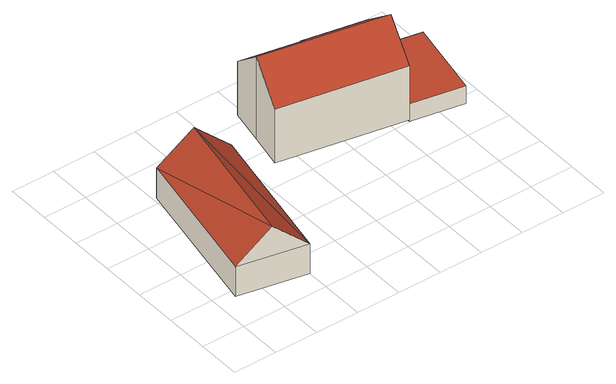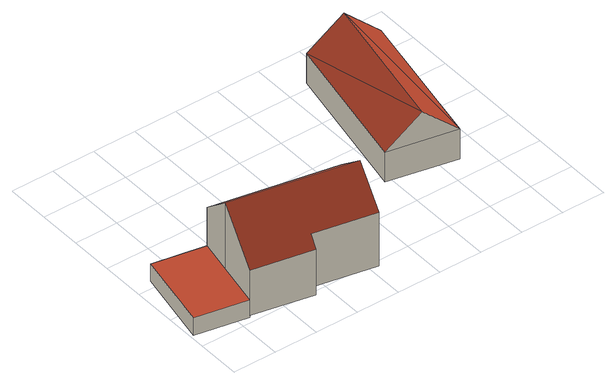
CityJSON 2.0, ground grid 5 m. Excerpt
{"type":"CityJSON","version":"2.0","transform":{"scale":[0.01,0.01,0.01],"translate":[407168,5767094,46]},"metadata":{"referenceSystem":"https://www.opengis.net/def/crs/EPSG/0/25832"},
"CityObjects":{
"building1":{"type":"Building","attributes":{"Gemeindeschluessel":"05566012","Geometrietyp2DReferenz":"3000","function":"31001_1310","roofType":"3100","measuredHeight":7.28},"geometry":[{"type":"Solid","lod":"2","boundaries":[[[[0,1,2,3]],[[4,5,1,0]],[[6,7,5,4]],[[3,2,7,6]],[[0,8,4]],[[6,9,3]],[[9,8,0]],[[0,3,9]],[[6,4,8]],[[8,9,6]],[[1,5,7,2]]]],"semantics":{"surfaces":[{"type":"WallSurface"},{"type":"RoofSurface"},{"type":"GroundSurface"}],"values":[[0,0,0,0,0,0,1,1,1,1,2]]}}]},
"building2":{"type":"Building","attributes":{"Gemeindeschluessel":"05566012","Geometrietyp2DReferenz":"3000","function":"31001_1000","roofType":"3100","measuredHeight":10.14},"address":[{"country":"Germany","locality":"Greven","thoroughfareNumber":"39","thoroughfareName":"Hessenweg"}],"geometry":[{"type":"Solid","lod":"2","boundaries":[[[[10,11,12,13]],[[14,15,11,10]],[[16,17,15,14]],[[18,19,17,16]],[[20,21,19,18]],[[22,23,21,20]],[[24,25,23,22]],[[13,12,25,24]],[[18,16,14,20]],[[10,13,24,22,20,14]],[[11,15,17,19,21,23,25,12]]]],"semantics":{"surfaces":[{"type":"WallSurface"},{"type":"RoofSurface"},{"type":"GroundSurface"}],"values":[[0,0,0,0,0,0,0,0,1,1,2]]}}]},
"building3":{"type":"Building","attributes":{"Gemeindeschluessel":"05566012","Geometrietyp2DReferenz":"3000","function":"31001_2460","roofType":"1000","measuredHeight":2.15},"geometry":[{"type":"Solid","lod":"2","boundaries":[[[[26,27,28,29]],[[30,31,27,26]],[[32,33,31,30]],[[29,28,33,32]],[[30,26,29,32]],[[27,31,33,28]]]],"semantics":{"surfaces":[{"type":"WallSurface"},{"type":"RoofSurface"},{"type":"GroundSurface"}],"values":[[0,0,0,0,1,2]]}}]}
},
"vertices":[
[408,1909,638],[408,1909,270],[85,246,270],[85,246,638],[1200,1750,638],[1200,1750,270],[870,84,638],[870,84,270],[804,1829,998],[478,165,998],
[3368,2424,682],[3368,2424,119],[2666,2561,119],[2666,2561,680],[3265,1909,1133],[3265,1909,119],[3185,1512,785],[3185,1512,119],[1757,1782,783],[1757,1782,119],[1837,2182,1133],[1837,2182,119],[1916,2582,783],[1916,2582,119],[2637,2443,784],[2637,2443,119],
[3368,2424,313],[3368,2424,98],[3185,1512,98],[3185,1512,313],[3968,2307,313],[3968,2307,98],[3789,1398,313],[3789,1398,98]
]}
